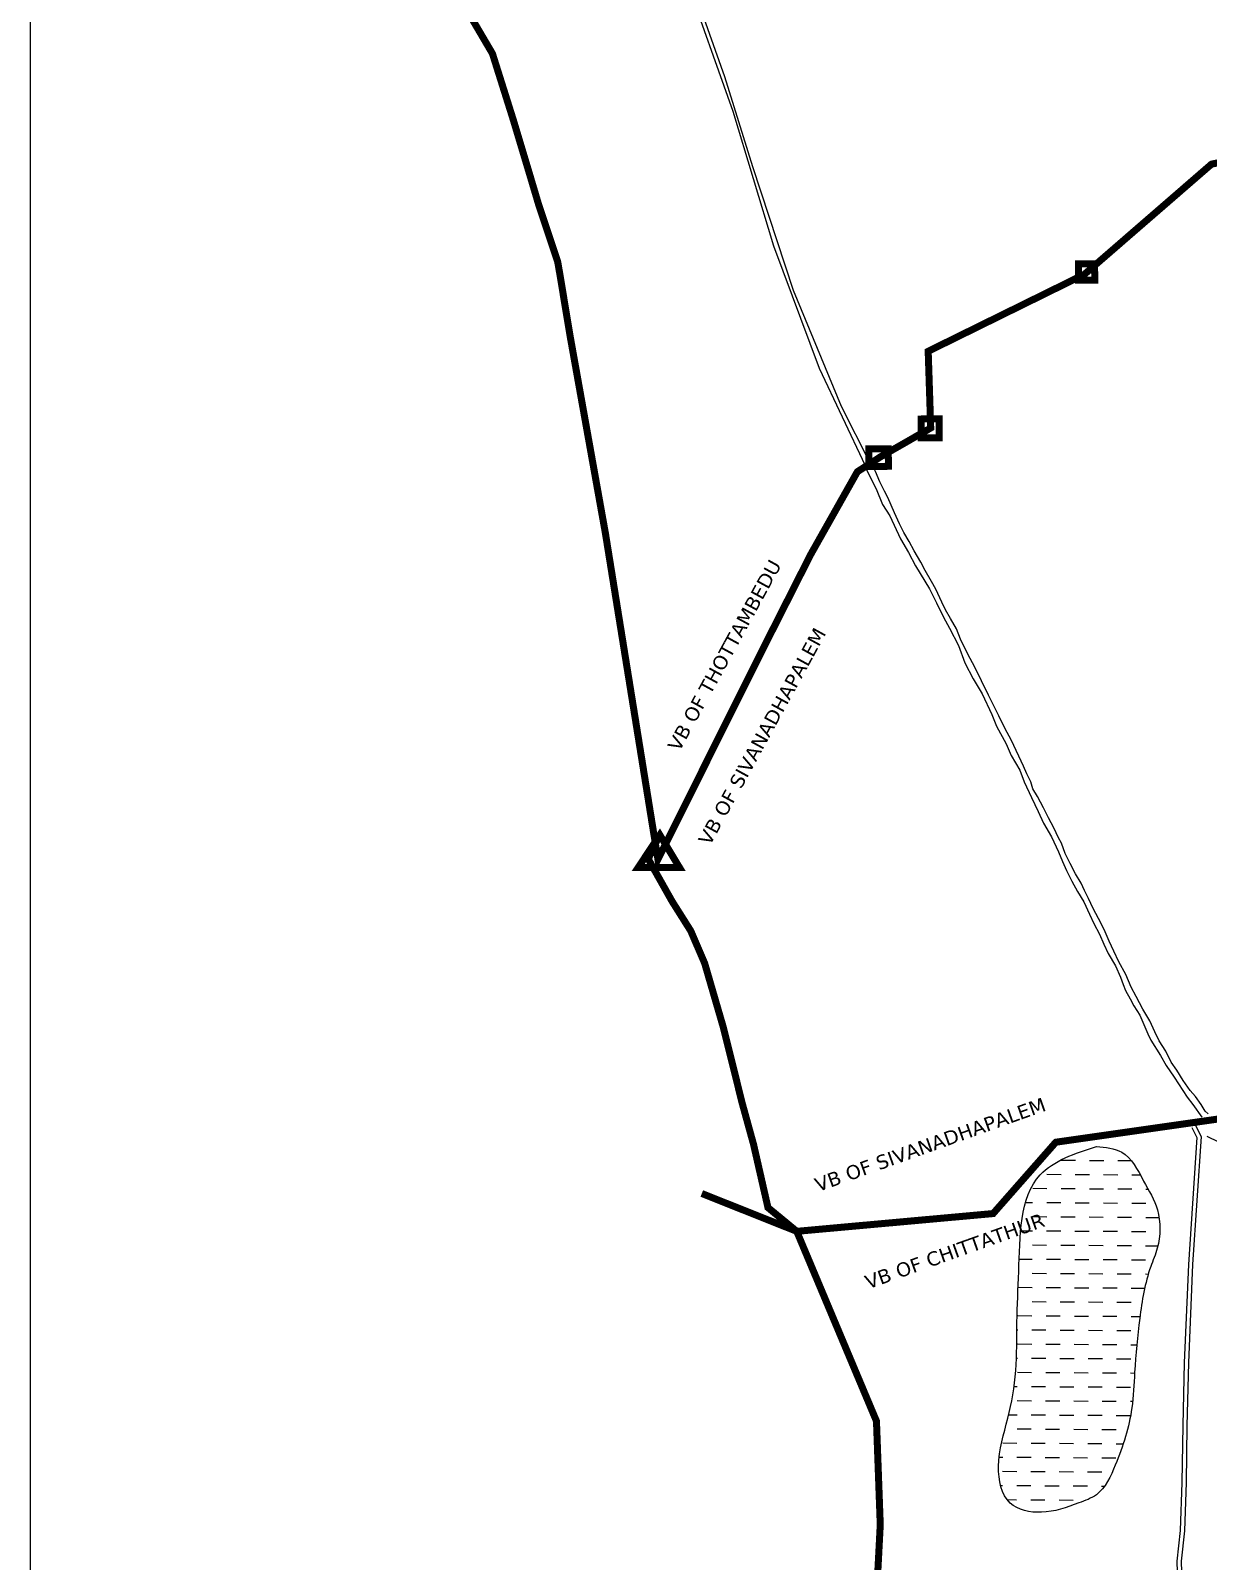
# Model space of a CAD drawing. Header units: inches. Extents: x 360616 to 379062, y 1506291 to 1520405.
# Drawn here: x 360960 to 362638, y 1514955 to 1517136 of the extents above; entities that cross this region are included whole.
import ezdxf

# ---------------------------------------------------------------- set-up
doc = ezdxf.new("R2010")
doc.units = ezdxf.units.IN
doc.header["$MEASUREMENT"] = 0
doc.set_wipeout_variables(frame=1)
doc.linetypes.add('ACAD_ISO03W100', pattern=[30, 12, -18])
doc.linetypes.add('BORDER', pattern=[1.75, 0.5, -0.25, 0.5, -0.25, 0, -0.25])
doc.layers.add('ROAD', color=1, linetype='Continuous', lineweight=25)
doc.layers.add('VILL_BOUNDARY', color=6, linetype='BORDER', lineweight=30)
for name, color, linetype in [('WATER BODY', 4, 'Continuous'), ('WATER_BODY', 4, 'Continuous'), ('ZSTU', 7, 'Continuous'), ('ZTEXT', 7, 'Continuous')]:
    doc.layers.add(name, color=color, linetype=linetype)
doc.styles.get("Standard").update_dxf_attribs({"font": 'verdana.TTF'})

msp = doc.modelspace()

# ---------------------------------------------------------------- linework, layer by layer
at = {"layer": 'ROAD', "color": 1}
for p, q in [((362621.3, 1515559.2), (362609.4, 1515378.2)), ((362614.3, 1515573.2), (362621.3, 1515559.2)), ((362627.5, 1515560.4), (362615.5, 1515377.9)), ((362619.7, 1515576), (362627.5, 1515560.4)), ((362635.8, 1515561), (362815.4, 1515472.3)), ((362609.4, 1515378.2), (362603.5, 1515238.1)), ((362615.5, 1515377.9), (362609.6, 1515237.9)), ((362603.5, 1515238.1), (362601.4, 1515148.5)), ((362609.6, 1515237.9), (362607.4, 1515148.4)), ((362601.4, 1515148.5), (362600.1, 1515067.4)), ((362607.4, 1515148.4), (362606.2, 1515067.3)), ((362600.1, 1515067.4), (362597.9, 1514999)), ((362606.2, 1515067.3), (362604, 1514998.5)), ((362597.9, 1514999), (362593.2, 1514955.4)), ((362604, 1514998.5), (362599.3, 1514955.2)), ((362593.2, 1514955.4), (362596.4, 1514824.2)), ((362599.3, 1514955.2), (362602.4, 1514824.6))]:
    msp.add_line(p, q, dxfattribs=at)
for points in [[(361447, 1517982.8), (361475.6, 1517946.5), (361511.6, 1517885.4), (361545.5, 1517824.8), (361591.1, 1517749.7), (361636.4, 1517684.4), (361711.5, 1517573.2), (361739.5, 1517519.3), (361807, 1517389.7), (361891.6, 1517215.3), (361960.2, 1517021.1), (362018.2, 1516829.1), (362083.2, 1516654.8), (362149, 1516516.5)], [(361543.6, 1517838.7), (361580, 1517780), (361621.2, 1517713.5), (361711.1, 1517585.1), (361730.3, 1517547.5), (361784.6, 1517442.7), (361864.3, 1517280.9), (361902.7, 1517199.7), (361948.7, 1517070.6), (361988.3, 1516942.2), (362046.2, 1516766.1), (362114.6, 1516601.1), (362155.2, 1516521.1)], [(362637.4, 1515592.7), (362633.4, 1515596.6), (362627.5, 1515606.2), (362619.5, 1515617.4), (362612, 1515626.1), (362601.8, 1515640.4), (362593, 1515654.9), (362585, 1515666.5), (362577.2, 1515682.2), (362567.6, 1515696.7), (362561.4, 1515709.6), (362554.5, 1515725), (362544.5, 1515742), (362534.9, 1515759.7), (362528.1, 1515773), (362520.3, 1515791.1), (362510.4, 1515809.3), (362503.3, 1515824.4), (362496.6, 1515838.9), (362489.5, 1515855.4), (362481.2, 1515871.2), (362473.9, 1515885.3), (362467.1, 1515899.5), (362461.5, 1515910.8), (362456.7, 1515921.4), (362448.7, 1515934.5), (362441.1, 1515949.5), (362434, 1515963.5), (362428.8, 1515978.2), (362424.5, 1515986), (362417.7, 1516000), (362410.1, 1516014.4), (362403.1, 1516028.6), (362394.5, 1516044.9), (362388, 1516055.9), (362384.9, 1516065.7), (362379.1, 1516076.9), (362374.3, 1516087.8), (362357.5, 1516124.5), (362347.9, 1516142), (362339.3, 1516159.7), (362331, 1516176.7), (362324.7, 1516189.1), (362314.7, 1516209.6), (362305.5, 1516228.2), (362294.8, 1516248.6), (362284.9, 1516268.9), (362278.8, 1516283.6), (362270.7, 1516298.5), (362263.2, 1516310.9), (362258.2, 1516321.7), (362249.4, 1516340.2), (362243.5, 1516351), (362234.3, 1516366.7), (362228.4, 1516378.7), (362218.9, 1516394.9), (362211.6, 1516408), (362203.8, 1516421), (362197.7, 1516433.3), (362190.9, 1516449), (362181.3, 1516470.7), (362176.3, 1516479.9), (362169.7, 1516493.1), (362163.4, 1516507.9), (362158.2, 1516518.5)], [(362150.9, 1516510.3), (362164.5, 1516483), (362173.7, 1516460.9), (362184.2, 1516444.7), (362199.4, 1516412.1), (362210.5, 1516392.5), (362220.7, 1516373.3), (362240.4, 1516340.6), (362250.4, 1516320.6), (362260.4, 1516300.5), (362269, 1516284.7), (362281.7, 1516260.1), (362291.1, 1516235.4), (362302.9, 1516212.5), (362315.5, 1516191.1), (362329.4, 1516161.6), (362336, 1516145), (362349.6, 1516119.9), (362357, 1516103.3), (362369.3, 1516082.2), (362375.6, 1516065.6), (362386.1, 1516043.4), (362395.6, 1516023.6), (362403.2, 1516006.8), (362414.2, 1515987.1), (362424.2, 1515966.2), (362429.9, 1515952), (362436, 1515939.5), (362443.6, 1515924), (362451.4, 1515909.6), (362460.4, 1515894.7), (362468.5, 1515877.1), (362474.5, 1515863.7), (362482.7, 1515848.6), (362489, 1515834.2), (362495.3, 1515821.2), (362505.5, 1515803.6), (362512.9, 1515787.2), (362516.5, 1515776.9), (362520, 1515768.2), (362526.5, 1515756.6), (362531.8, 1515746.8), (362540.5, 1515733.1), (362551.7, 1515706.5), (362555.7, 1515697.8), (362569.6, 1515675.6), (362578, 1515661.7), (362589, 1515644.8), (362607.7, 1515616.5), (362615.6, 1515606), (362628.5, 1515587.8)]]:
    msp.add_lwpolyline(points, dxfattribs=at)
at = {"layer": 'VILL_BOUNDARY', "linetype": 'ACAD_ISO03W100', "lineweight": -2, "ltscale": 3, "const_width": 10}
for points in [[(363016, 1517178.7), (362965.1, 1517138.9), (362782.3, 1517003.6), (362736.4, 1516965), (362642.4, 1516945.7), (362461.3, 1516788.7), (362238.7, 1516679.1), (362242.3, 1516569.8), (362171.2, 1516529), (362137.8, 1516507.5), (362071.2, 1516389.4), (362000, 1516248.7), (361853.6, 1515955.2), (361853.6, 1515955.2), (361853.6, 1515955.2), (361778.8, 1516419.7), (361728.7, 1516699.5), (361713.7, 1516789.9), (361710.8, 1516806.6), (361683.9, 1516887.2), (361673, 1516923.8), (361647.7, 1517008.2), (361617.8, 1517103.2), (361420.3, 1517438.9)], [(361856.3, 1515990.1), (361825.6, 1515943.8), (361884.4, 1515943.5), (361856.3, 1515990.1)]]:
    msp.add_lwpolyline(points, dxfattribs=at)
for points in [[(362453, 1516803.7), (362475.8, 1516803.8), (362476, 1516780.3), (362453.1, 1516780.2)], [(362228.7, 1516582.6), (362254.2, 1516582.8), (362254.4, 1516555.8), (362228.9, 1516555.7)], [(362154, 1516540.2), (362181.8, 1516540.3), (362182, 1516515.2), (362154.2, 1516515)]]:
    msp.add_lwpolyline(points, close=True, dxfattribs=at)

# ---------------------------------------------------------------- texts
at = {"layer": 'ZTEXT', "color": 5, "ltscale": 2}
for s, rotation, p in [('VB OF THOTTAMBEDU', 61.3173, (361884, 1516107.5)), ('VB OF SIVANADHAPALEM', 61.3173, (361927.6, 1515973.5)), ('VB OF CHITTATHUR ', 19.6187, (362153.1, 1515342.6))]:
    msp.add_text(s, height=20, rotation=rotation, dxfattribs=at).set_placement(p)

# ---------------------------------------------------------------- wipeouts: each hides what was drawn before it
at = {"linetype": 'ACAD_ISO03W100', "lineweight": -2, "ltscale": 3}
for points in [[(362409.5, 1515562.2), (362433.1, 1515562.7), (362433.6, 1515539.2), (362410.6, 1515539.8)], [(362049.8, 1515445.2), (362031.1, 1515416), (362065.2, 1515416.1)], [(362151.4, 1515164), (362175, 1515164.5), (362175.5, 1515141), (362152.5, 1515141.6)], [(362160.3, 1515024.9), (362182.1, 1515025.3), (362183.4, 1515004.9), (362160.9, 1515003.8), (362160.5, 1515003.8)]]:
    msp.add_wipeout(points, dxfattribs=at).dxf.layer = 'VILL_BOUNDARY'

# ---------------------------------------------------------------- next in the draw order: hatches: boundary and pattern name
at = {"layer": 'WATER_BODY'}
h = msp.add_hatch(dxfattribs=at)
h.set_pattern_fill('DASH', color=256, scale=161.361069, angle=-0.36464983, style=0)
edge = h.paths.add_edge_path()
edge.add_spline(control_points=[(362478.5, 1515546.3), (362491.4, 1515545), (362522.4, 1515542.1), (362544.5, 1515497.7), (362570.4, 1515455), (362570, 1515408.9), (362548.9, 1515360.7), (362539.1, 1515300.5), (362532.9, 1515233.4), (362530.1, 1515161.8), (362511.3, 1515104), (362487.3, 1515050.7), (362444.3, 1515035.2), (362404.8, 1515020.2), (362346, 1515032.3), (362333.6, 1515097.8), (362353.8, 1515157.8), (362365.7, 1515226.7), (362364.2, 1515297.4), (362369.5, 1515388.1), (362368.6, 1515510.1), (362447.7, 1515536.2), (362478.5, 1515546.3)], knot_values=[0, 0, 0, 0, 36.84238, 88.398513, 133.69008, 188.755149, 216.401381, 291.743477, 369.161695, 419.925929, 504.595281, 554.765531, 582.271329, 637.272984, 683.609139, 738.321074, 808.184718, 877.030463, 945.996435, 1018.277121, 1159.494367, 1249.320585, 1249.320585, 1249.320585, 1249.320585], degree=3, periodic=0)

# ---------------------------------------------------------------- next in the draw order: linework, layer by layer
at = {"layer": 'VILL_BOUNDARY', "linetype": 'ACAD_ISO03W100', "lineweight": -2, "ltscale": 3, "const_width": 10}
for points in [[(362051.4, 1515425.3), (362331.2, 1515450.6), (362420.6, 1515552.3), (362677.9, 1515589), (362941.9, 1515796.8), (363631.7, 1515993.2), (363880.7, 1516105.4), (364006.5, 1516159.9), (364424.6, 1516196.3)], [(361855.1, 1515987.8), (361854.2, 1515986.2), (361839.8, 1515955.8), (361873.7, 1515895.6), (361900.4, 1515853.3), (361920.2, 1515807.2), (361946.6, 1515716.5), (361961.9, 1515655.3), (361973.4, 1515608.8), (361989.9, 1515549), (362010.4, 1515459.1), (362051.4, 1515425.3), (362051.4, 1515425.3)], [(362192.8, 1514089.5), (362197.3, 1514137.6), (362158.9, 1514331.8), (362147.9, 1514575.1), (362170.4, 1515007.4), (362165, 1515154.9), (362051.4, 1515425.3), (361916.1, 1515479.2)]]:
    msp.add_lwpolyline(points, dxfattribs=at)
at = {"layer": 'WATER BODY'}
msp.add_spline([(362478.5, 1515546.3), (362398.3, 1515505.8), (362367.7, 1515368), (362365.1, 1515295.7), (362363.5, 1515226.8), (362352.2, 1515158.9), (362339, 1515090.3), (362355.6, 1515038.2), (362400, 1515025), (362453.4, 1515038.4), (362478.3, 1515050.1), (362505.3, 1515092.3), (362528.9, 1515173.7), (362532.9, 1515224.3), (362540.1, 1515301.4), (362555.8, 1515375), (362565.1, 1515401.1), (362565.2, 1515456.1), (362545.7, 1515497), (362514.4, 1515538), (362478.5, 1515546.3)], degree=3, dxfattribs=at)
at = {"layer": 'ZSTU'}
msp.add_lwpolyline([(376959.8, 1507682.8), (360959.8, 1507682.8), (360959.8, 1519162.8), (376959.8, 1519162.8)], close=True, dxfattribs=at)

# ---------------------------------------------------------------- next in the draw order: texts
at = {"layer": 'ZTEXT', "color": 5, "ltscale": 2}
msp.add_text('VB OF SIVANADHAPALEM', height=20, rotation=19.6187, dxfattribs=at).set_placement((362081.6, 1515481.2))

doc.saveas('drawing.dxf')
